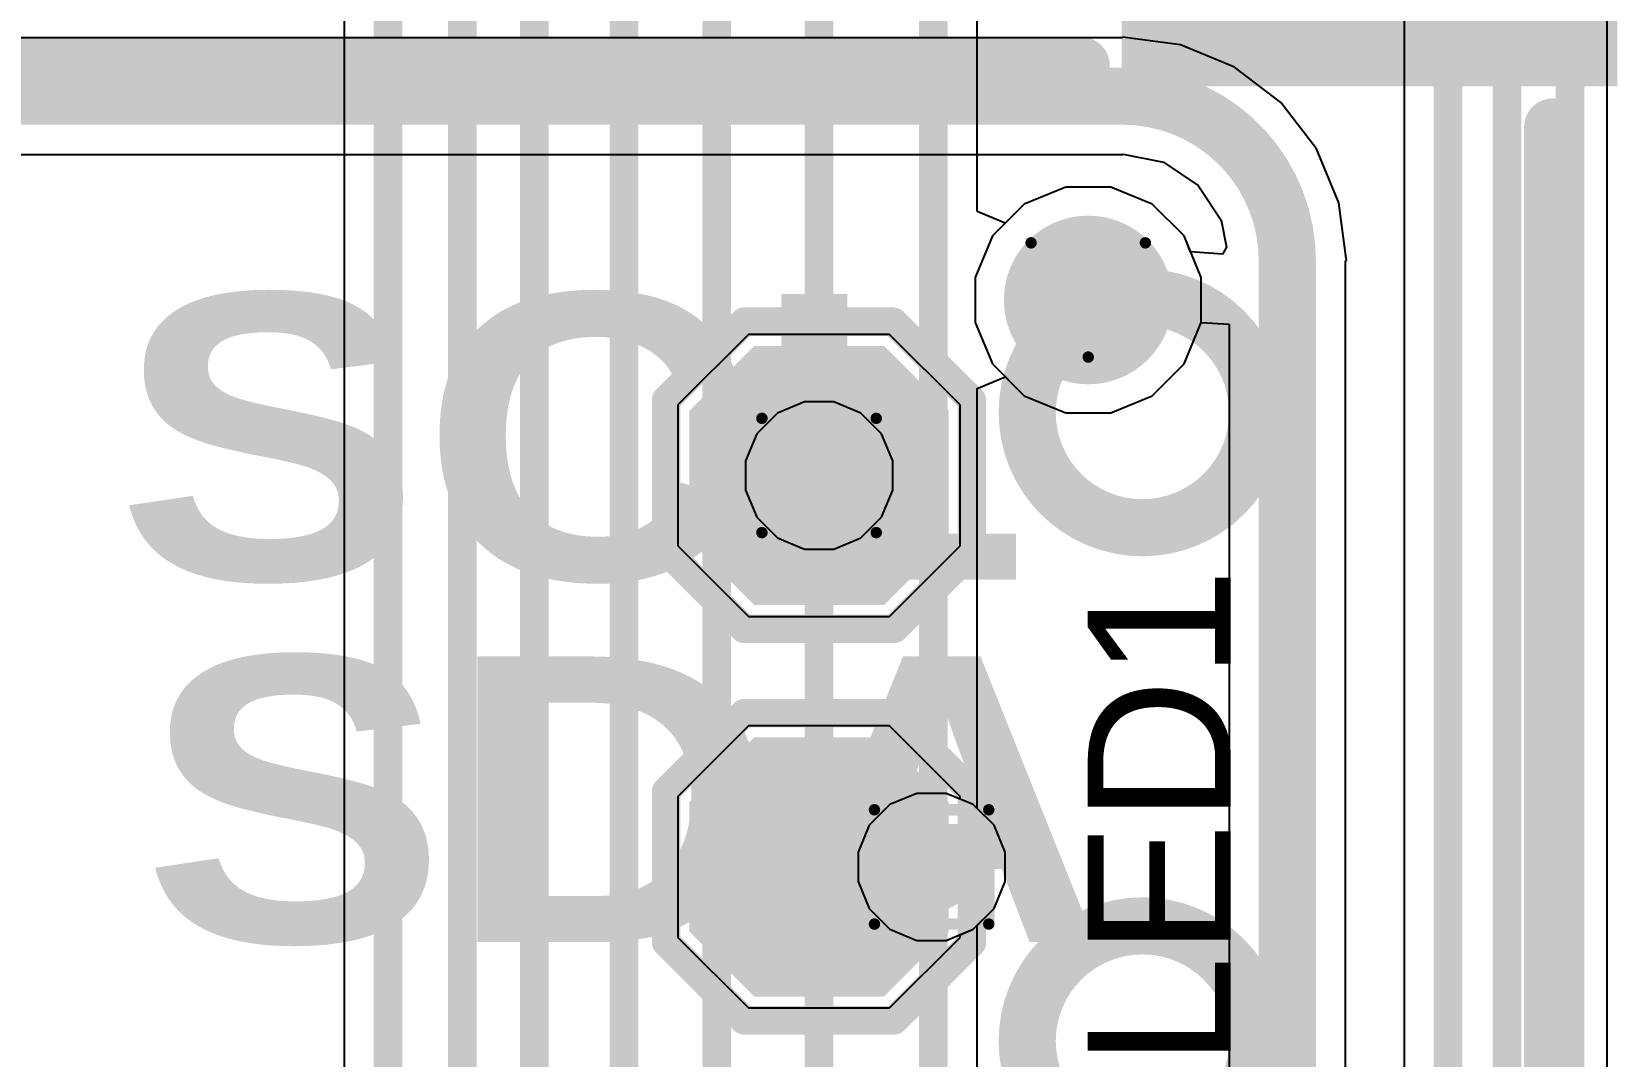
# Model space of a CAD drawing. Header units: inches. Extents: x -12 to 5355, y -7 to 5366.
# Drawn here: x 27.87 to 34.92, y 25.32 to 29.88 of the extents above; entities that cross this region are included whole.
import ezdxf

# ---------------------------------------------------------------- set-up
doc = ezdxf.new("R2010")
doc.units = ezdxf.units.IN
for name, color, linetype in [('BOTTOM LAYER', 5, 'Continuous'), ('Bottom Overlay', 54, 'Continuous'), ('Bottom Paste', 16, 'Continuous'), ('Bottom Solder', 6, 'Continuous'), ('Drill Drawing', 1, 'Continuous'), ('GROUND1', 16, 'Continuous'), ('GROUND2', 156, 'Continuous'), ('Multi-Layer', 9, 'Continuous'), ('Pad Holes', 156, 'Continuous'), ('POWER', 76, 'Continuous'), ('SIGNAL', 90, 'Continuous'), ('TOP LAYER', 1, 'Continuous'), ('Top Overlay', 2, 'Continuous'), ('Top Paste', 8, 'Continuous'), ('Top Solder', 216, 'Continuous'), ('Via Holes', 16, 'Continuous')]:
    doc.layers.add(name, color=color, linetype=linetype)
doc.styles.add('Arial', font='', dxfattribs={"height": 0.2})
doc.styles.add('Arial Black_Bold', font='', dxfattribs={"height": 0.2})
doc.styles.get('Arial').set_extended_font_data('Arial')
doc.styles.get('Arial Black_Bold').set_extended_font_data('Arial Black', bold=True)

# ---------------------------------------------------------------- blocks, each defined once
blk = doc.blocks.new('T____________0_5___7')
at = {"layer": 'TOP LAYER'}
blk.add_hatch(color=1, dxfattribs=at).paths.add_polyline_path([(0.25, 0.5), (-0.25, 0.5), (-0.5, 0.25), (-0.5, -0.25), (-0.25, -0.5), (0.25, -0.5), (0.5, -0.25), (0.5, 0.25)])
at = {"layer": 'Top Paste'}
blk.add_hatch(color=8, dxfattribs=at).paths.add_polyline_path([(0.25, 0.5), (-0.25, 0.5), (-0.5, 0.25), (-0.5, -0.25), (-0.25, -0.5), (0.25, -0.5), (0.5, -0.25), (0.5, 0.25)])
at = {"layer": 'Top Solder'}
blk.add_hatch(color=216, dxfattribs=at).paths.add_polyline_path([(0.2881, 0.5762), (-0.2881, 0.5762), (-0.5762, 0.2881), (-0.5762, -0.2881), (-0.2881, -0.5762), (0.2881, -0.5762), (0.5762, -0.2881), (0.5762, 0.2881)])
at = {"layer": 'Top Overlay'}
for points in [[(-0.3355, 0.6795, 0.127, 0.127, 0), (-0.6819, 0.3332, 0.127, 0.127, 0)], [(-0.3355, 0.6795, 0.127, 0.127, 0), (0.3365, 0.6795, 0.127, 0.127, 0)], [(0.3365, 0.6795, 0.127, 0.127, 0), (0.6836, 0.3324, 0.127, 0.127, 0)], [(-0.6819, 0.3332, 0.127, 0.127, 0), (-0.6819, -0.3341, 0.127, 0.127, 0)], [(0.6836, 0.3324, 0.127, 0.127, 0), (0.6836, -0.3298, 0.127, 0.127, 0)], [(-0.6819, -0.3341, 0.127, 0.127, 0), (-0.3374, -0.6786, 0.127, 0.127, 0)], [(0.6836, -0.3298, 0.127, 0.127, 0), (0.3349, -0.6786, 0.127, 0.127, 0)], [(-0.3374, -0.6786, 0.127, 0.127, 0), (0.3349, -0.6786, 0.127, 0.127, 0)]]:
    blk.add_lwpolyline(points, format="xyseb", dxfattribs=at)
for points in [[(-0.3673, 0.6795, 0.0635, 0.0635, 1), (-0.3038, 0.6795, 0.0635, 0.0635, 1)], [(-0.3673, 0.6795, 0.0635, 0.0635, 1), (-0.3038, 0.6795, 0.0635, 0.0635, 1)], [(0.3047, 0.6795, 0.0635, 0.0635, 1), (0.3682, 0.6795, 0.0635, 0.0635, 1)], [(0.3047, 0.6795, 0.0635, 0.0635, 1), (0.3682, 0.6795, 0.0635, 0.0635, 1)], [(-0.7136, 0.3332, 0.0635, 0.0635, 1), (-0.6501, 0.3332, 0.0635, 0.0635, 1)], [(-0.7136, 0.3332, 0.0635, 0.0635, 1), (-0.6501, 0.3332, 0.0635, 0.0635, 1)], [(0.6519, 0.3324, 0.0635, 0.0635, 1), (0.7154, 0.3324, 0.0635, 0.0635, 1)], [(0.6519, 0.3324, 0.0635, 0.0635, 1), (0.7154, 0.3324, 0.0635, 0.0635, 1)], [(-0.7136, -0.3341, 0.0635, 0.0635, 1), (-0.6501, -0.3341, 0.0635, 0.0635, 1)], [(-0.7136, -0.3341, 0.0635, 0.0635, 1), (-0.6501, -0.3341, 0.0635, 0.0635, 1)], [(0.6519, -0.3298, 0.0635, 0.0635, 1), (0.7154, -0.3298, 0.0635, 0.0635, 1)], [(0.6519, -0.3298, 0.0635, 0.0635, 1), (0.7154, -0.3298, 0.0635, 0.0635, 1)], [(-0.3691, -0.6786, 0.0635, 0.0635, 1), (-0.3056, -0.6786, 0.0635, 0.0635, 1)], [(-0.3691, -0.6786, 0.0635, 0.0635, 1), (-0.3056, -0.6786, 0.0635, 0.0635, 1)], [(0.3031, -0.6786, 0.0635, 0.0635, 1), (0.3666, -0.6786, 0.0635, 0.0635, 1)], [(0.3031, -0.6786, 0.0635, 0.0635, 1), (0.3666, -0.6786, 0.0635, 0.0635, 1)]]:
    blk.add_lwpolyline(points, format="xyseb", close=True, dxfattribs=at)
blk = doc.blocks.new('T____________0_5___8')
at = {"layer": 'TOP LAYER'}
blk.add_hatch(color=1, dxfattribs=at).paths.add_polyline_path([(0.25, 0.5), (-0.25, 0.5), (-0.5, 0.25), (-0.5, -0.25), (-0.25, -0.5), (0.25, -0.5), (0.5, -0.25), (0.5, 0.25)])
at = {"layer": 'Top Paste'}
blk.add_hatch(color=8, dxfattribs=at).paths.add_polyline_path([(0.25, 0.5), (-0.25, 0.5), (-0.5, 0.25), (-0.5, -0.25), (-0.25, -0.5), (0.25, -0.5), (0.5, -0.25), (0.5, 0.25)])
at = {"layer": 'Top Solder'}
blk.add_hatch(color=216, dxfattribs=at).paths.add_polyline_path([(0.2881, 0.5762), (-0.2881, 0.5762), (-0.5762, 0.2881), (-0.5762, -0.2881), (-0.2881, -0.5762), (0.2881, -0.5762), (0.5762, -0.2881), (0.5762, 0.2881)])
at = {"layer": 'Top Overlay'}
for points in [[(-0.3355, 0.6795, 0.127, 0.127, 0), (-0.6819, 0.3332, 0.127, 0.127, 0)], [(-0.3355, 0.6795, 0.127, 0.127, 0), (0.3365, 0.6795, 0.127, 0.127, 0)], [(0.3365, 0.6795, 0.127, 0.127, 0), (0.6836, 0.3324, 0.127, 0.127, 0)], [(-0.6819, 0.3332, 0.127, 0.127, 0), (-0.6819, -0.3341, 0.127, 0.127, 0)], [(0.6836, 0.3324, 0.127, 0.127, 0), (0.6836, -0.3298, 0.127, 0.127, 0)], [(-0.6819, -0.3341, 0.127, 0.127, 0), (-0.3374, -0.6786, 0.127, 0.127, 0)], [(0.6836, -0.3298, 0.127, 0.127, 0), (0.3349, -0.6786, 0.127, 0.127, 0)], [(-0.3374, -0.6786, 0.127, 0.127, 0), (0.3349, -0.6786, 0.127, 0.127, 0)]]:
    blk.add_lwpolyline(points, format="xyseb", dxfattribs=at)
for points in [[(-0.3673, 0.6795, 0.0635, 0.0635, 1), (-0.3038, 0.6795, 0.0635, 0.0635, 1)], [(-0.3673, 0.6795, 0.0635, 0.0635, 1), (-0.3038, 0.6795, 0.0635, 0.0635, 1)], [(0.3047, 0.6795, 0.0635, 0.0635, 1), (0.3682, 0.6795, 0.0635, 0.0635, 1)], [(0.3047, 0.6795, 0.0635, 0.0635, 1), (0.3682, 0.6795, 0.0635, 0.0635, 1)], [(-0.7136, 0.3332, 0.0635, 0.0635, 1), (-0.6501, 0.3332, 0.0635, 0.0635, 1)], [(-0.7136, 0.3332, 0.0635, 0.0635, 1), (-0.6501, 0.3332, 0.0635, 0.0635, 1)], [(0.6519, 0.3324, 0.0635, 0.0635, 1), (0.7154, 0.3324, 0.0635, 0.0635, 1)], [(0.6519, 0.3324, 0.0635, 0.0635, 1), (0.7154, 0.3324, 0.0635, 0.0635, 1)], [(-0.7136, -0.3341, 0.0635, 0.0635, 1), (-0.6501, -0.3341, 0.0635, 0.0635, 1)], [(-0.7136, -0.3341, 0.0635, 0.0635, 1), (-0.6501, -0.3341, 0.0635, 0.0635, 1)], [(0.6519, -0.3298, 0.0635, 0.0635, 1), (0.7154, -0.3298, 0.0635, 0.0635, 1)], [(0.6519, -0.3298, 0.0635, 0.0635, 1), (0.7154, -0.3298, 0.0635, 0.0635, 1)], [(-0.3691, -0.6786, 0.0635, 0.0635, 1), (-0.3056, -0.6786, 0.0635, 0.0635, 1)], [(-0.3691, -0.6786, 0.0635, 0.0635, 1), (-0.3056, -0.6786, 0.0635, 0.0635, 1)], [(0.3031, -0.6786, 0.0635, 0.0635, 1), (0.3666, -0.6786, 0.0635, 0.0635, 1)], [(0.3031, -0.6786, 0.0635, 0.0635, 1), (0.3666, -0.6786, 0.0635, 0.0635, 1)]]:
    blk.add_lwpolyline(points, format="xyseb", close=True, dxfattribs=at)
blk = doc.blocks.new('XUNPU_SMN_303_B_54')
at = {"layer": 'BOTTOM LAYER'}
blk.add_hatch(color=5, dxfattribs=at).paths.add_polyline_path([(-7.62, 7.62), (-6.62, 7.62), (-6.62, 5.52), (-7.62, 5.52)])
h = blk.add_hatch(color=5, dxfattribs=at)
edge = h.paths.add_edge_path()
edge.add_arc((-5.6199, 5.3201), 0.375, 0, 360)
at = {"layer": 'Bottom Paste'}
blk.add_hatch(color=16, dxfattribs=at).paths.add_polyline_path([(-7.62, 7.62), (-6.62, 7.62), (-6.62, 5.52), (-7.62, 5.52)])
at = {"layer": 'Bottom Solder'}
blk.add_hatch(color=6, dxfattribs=at).paths.add_polyline_path([(-7.6708, 7.6708), (-6.5692, 7.6708), (-6.5692, 5.4692), (-7.6708, 5.4692)])
at = {"layer": 'GROUND1'}
h = blk.add_hatch(color=16, dxfattribs=at)
edge = h.paths.add_edge_path()
edge.add_arc((-5.6199, 5.3201), 0.375, 0, 360)
at = {"layer": 'GROUND2'}
h = blk.add_hatch(color=156, dxfattribs=at)
edge = h.paths.add_edge_path()
edge.add_arc((-5.6199, 5.3201), 0.375, 0, 360)
at = {"layer": 'Multi-Layer'}
h = blk.add_hatch(color=9, dxfattribs=at)
edge = h.paths.add_edge_path()
edge.add_arc((-5.6199, 5.3201), 0.375, 0, 360)
at = {"layer": 'Pad Holes'}
h = blk.add_hatch(color=7, dxfattribs=at)
edge = h.paths.add_edge_path()
edge.add_arc((-5.6199, 5.3201), 0.375, 0, 360)
at = {"layer": 'POWER'}
h = blk.add_hatch(color=76, dxfattribs=at)
edge = h.paths.add_edge_path()
edge.add_arc((-5.6199, 5.3201), 0.375, 0, 360)
at = {"layer": 'SIGNAL'}
h = blk.add_hatch(color=90, dxfattribs=at)
edge = h.paths.add_edge_path()
edge.add_arc((-5.6199, 5.3201), 0.375, 0, 360)
at = {"layer": 'TOP LAYER'}
h = blk.add_hatch(color=1, dxfattribs=at)
edge = h.paths.add_edge_path()
edge.add_arc((-5.6199, 5.3201), 0.375, 0, 360)
at = {"layer": 'Bottom Overlay'}
for points in [[(5.1487, 7.3839, 0.254, 0.254, 0), (-6.389, 7.3839, 0.254, 0.254, 0)], [(-6.6621, -4.1489, 0.254, 0.254, 0), (-6.6621, 5.2888, 0.254, 0.254, 0)]]:
    blk.add_lwpolyline(points, format="xyseb", dxfattribs=at)
for points in [[(-6.4525, 7.3839, 0.127, 0.127, 1), (-6.3255, 7.3839, 0.127, 0.127, 1)], [(-4.6072, 5.5609, 0.254, 0.254, 1), (-5.6313, 5.5609, 0.254, 0.254, 1)], [(-1.8132, 5.5609, 0.254, 0.254, 1), (-2.8373, 5.5609, 0.254, 0.254, 1)], [(-5.6948, 5.5609, 0.127, 0.127, 1), (-5.5678, 5.5609, 0.127, 0.127, 1)], [(-4.6707, 5.5609, 0.127, 0.127, 1), (-4.5437, 5.5609, 0.127, 0.127, 1)], [(-2.9008, 5.5609, 0.127, 0.127, 1), (-2.7738, 5.5609, 0.127, 0.127, 1)], [(-6.7256, 5.2888, 0.127, 0.127, 1), (-6.5986, 5.2888, 0.127, 0.127, 1)]]:
    blk.add_lwpolyline(points, format="xyseb", close=True, dxfattribs=at)

msp = doc.modelspace()

# ---------------------------------------------------------------- hatches: boundary and pattern name
at = {"layer": 'BOTTOM LAYER'}
h = msp.add_hatch(color=5, dxfattribs=at)
edge = h.paths.add_edge_path()
edge.add_arc((31.369, 27.9025), 0.2, 0, 360)
h = msp.add_hatch(color=5, dxfattribs=at)
edge = h.paths.add_edge_path()
edge.add_arc((31.869, 26.1621), 0.2, 0, 360)
at = {"layer": 'GROUND1'}
h = msp.add_hatch(color=16, dxfattribs=at)
edge = h.paths.add_edge_path()
edge.add_arc((31.369, 27.9025), 0.2, 0, 360)
h = msp.add_hatch(color=16, dxfattribs=at)
edge = h.paths.add_edge_path()
edge.add_arc((31.869, 26.1621), 0.2, 0, 360)
at = {"layer": 'GROUND2'}
h = msp.add_hatch(color=156, dxfattribs=at)
edge = h.paths.add_edge_path()
edge.add_arc((31.369, 27.9025), 0.2, 0, 360)
h = msp.add_hatch(color=156, dxfattribs=at)
edge = h.paths.add_edge_path()
edge.add_arc((31.869, 26.1621), 0.2, 0, 360)
at = {"layer": 'POWER'}
h = msp.add_hatch(color=76, dxfattribs=at)
edge = h.paths.add_edge_path()
edge.add_arc((31.369, 27.9025), 0.2, 0, 360)
h = msp.add_hatch(color=76, dxfattribs=at)
edge = h.paths.add_edge_path()
edge.add_arc((31.869, 26.1621), 0.2, 0, 360)
at = {"layer": 'SIGNAL'}
h = msp.add_hatch(color=90, dxfattribs=at)
edge = h.paths.add_edge_path()
edge.add_arc((31.369, 27.9025), 0.2, 0, 360)
h = msp.add_hatch(color=90, dxfattribs=at)
edge = h.paths.add_edge_path()
edge.add_arc((31.869, 26.1621), 0.2, 0, 360)
at = {"layer": 'TOP LAYER'}
h = msp.add_hatch(color=1, dxfattribs=at)
edge = h.paths.add_edge_path()
edge.add_arc((31.369, 27.9025), 0.2, 0, 360)
h = msp.add_hatch(color=1, dxfattribs=at)
edge = h.paths.add_edge_path()
edge.add_arc((31.869, 26.1621), 0.2, 0, 360)
at = {"layer": 'Via Holes'}
h = msp.add_hatch(color=7, dxfattribs=at)
edge = h.paths.add_edge_path()
edge.add_arc((31.369, 27.9025), 0.1, 0, 360)
h = msp.add_hatch(color=7, dxfattribs=at)
edge = h.paths.add_edge_path()
edge.add_arc((31.869, 26.1621), 0.1, 0, 360)

# ---------------------------------------------------------------- linework, layer by layer
at = {"layer": 'BOTTOM LAYER'}
for p, q in [((34.8692, 51.6138), (34.8692, 0.259)), ((32.465, 29.1848), (32.2805, 29.1084)), ((32.6647, 29.1848), (32.465, 29.1848)), ((32.8492, 29.1084), (32.6647, 29.1848)), ((32.2805, 29.1084), (32.1393, 28.9672)), ((32.9904, 28.9672), (32.8492, 29.1084)), ((32.1393, 28.9672), (32.0629, 28.7827)), ((33.0669, 28.7827), (32.9904, 28.9672)), ((32.0629, 28.7827), (32.0629, 28.5829)), ((33.0669, 28.5829), (33.0669, 28.7827)), ((32.0629, 28.5829), (32.1393, 28.3984)), ((32.9904, 28.3984), (33.0669, 28.5829)), ((32.1393, 28.3984), (32.2805, 28.2572)), ((32.8492, 28.2572), (32.9904, 28.3984)), ((32.2805, 28.2572), (32.465, 28.1808)), ((32.6647, 28.1808), (32.8492, 28.2572)), ((31.304, 28.2295), (31.1838, 28.1797)), ((31.434, 28.2295), (31.304, 28.2295)), ((31.5542, 28.1797), (31.434, 28.2295)), ((32.465, 28.1808), (32.6647, 28.1808)), ((31.1838, 28.1797), (31.0918, 28.0877)), ((31.6462, 28.0877), (31.5542, 28.1797)), ((31.0918, 28.0877), (31.042, 27.9675)), ((31.696, 27.9675), (31.6462, 28.0877)), ((31.042, 27.9675), (31.042, 27.8374)), ((31.696, 27.8374), (31.696, 27.9675)), ((31.042, 27.8374), (31.0918, 27.7172)), ((31.6462, 27.7172), (31.696, 27.8374)), ((31.0918, 27.7172), (31.1838, 27.6253)), ((31.5542, 27.6253), (31.6462, 27.7172)), ((31.1838, 27.6253), (31.304, 27.5755)), ((31.434, 27.5755), (31.5542, 27.6253)), ((31.304, 27.5755), (31.434, 27.5755)), ((31.6838, 26.4394), (31.5918, 26.3474)), ((31.804, 26.4891), (31.6838, 26.4394)), ((31.934, 26.4891), (31.804, 26.4891)), ((32.0542, 26.4394), (31.934, 26.4891)), ((32.1462, 26.3474), (32.0542, 26.4394)), ((31.5918, 26.3474), (31.542, 26.2272)), ((32.196, 26.2272), (32.1462, 26.3474)), ((31.542, 26.2272), (31.542, 26.0971)), ((32.196, 26.0971), (32.196, 26.2272)), ((31.542, 26.0971), (31.5918, 25.9769)), ((32.1462, 25.9769), (32.196, 26.0971)), ((31.5918, 25.9769), (31.6838, 25.8849)), ((32.0542, 25.8849), (32.1462, 25.9769)), ((31.6838, 25.8849), (31.804, 25.8351)), ((31.934, 25.8351), (32.0542, 25.8849)), ((31.804, 25.8351), (31.934, 25.8351))]:
    msp.add_line(p, q, dxfattribs=at)
at = {"layer": 'Drill Drawing'}
for points in [[(32.3109, 28.9368, 0.0508, 0.0508, 0), (32.8189, 28.9368, 0.0508, 0.0508, 0)], [(32.3109, 28.9368, 0.0508, 0.0508, 0), (32.5649, 28.4288, 0.0508, 0.0508, 0)], [(32.5649, 28.4288, 0.0508, 0.0508, 0), (32.8189, 28.9368, 0.0508, 0.0508, 0)], [(31.115, 28.1565, 0.0508, 0.0508, 0), (31.623, 28.1565, 0.0508, 0.0508, 0)], [(31.115, 27.6485, 0.0508, 0.0508, 0), (31.115, 28.1565, 0.0508, 0.0508, 0)], [(31.623, 27.6485, 0.0508, 0.0508, 0), (31.623, 28.1565, 0.0508, 0.0508, 0)], [(31.115, 27.6485, 0.0508, 0.0508, 0), (31.623, 27.6485, 0.0508, 0.0508, 0)], [(31.615, 26.4161, 0.0508, 0.0508, 0), (32.123, 26.4161, 0.0508, 0.0508, 0)], [(31.615, 25.9081, 0.0508, 0.0508, 0), (31.615, 26.4161, 0.0508, 0.0508, 0)], [(32.123, 25.9081, 0.0508, 0.0508, 0), (32.123, 26.4161, 0.0508, 0.0508, 0)], [(31.615, 25.9081, 0.0508, 0.0508, 0), (32.123, 25.9081, 0.0508, 0.0508, 0)]]:
    msp.add_lwpolyline(points, format="xyseb", dxfattribs=at)
for points in [[(32.2982, 28.9368, 0.0254, 0.0254, 1), (32.3236, 28.9368, 0.0254, 0.0254, 1)], [(32.2982, 28.9368, 0.0254, 0.0254, 1), (32.3236, 28.9368, 0.0254, 0.0254, 1)], [(32.8062, 28.9368, 0.0254, 0.0254, 1), (32.8316, 28.9368, 0.0254, 0.0254, 1)], [(32.8062, 28.9368, 0.0254, 0.0254, 1), (32.8316, 28.9368, 0.0254, 0.0254, 1)], [(32.5522, 28.4288, 0.0254, 0.0254, 1), (32.5776, 28.4288, 0.0254, 0.0254, 1)], [(32.5522, 28.4288, 0.0254, 0.0254, 1), (32.5776, 28.4288, 0.0254, 0.0254, 1)], [(31.1023, 28.1565, 0.0254, 0.0254, 1), (31.1277, 28.1565, 0.0254, 0.0254, 1)], [(31.1023, 28.1565, 0.0254, 0.0254, 1), (31.1277, 28.1565, 0.0254, 0.0254, 1)], [(31.6103, 28.1565, 0.0254, 0.0254, 1), (31.6357, 28.1565, 0.0254, 0.0254, 1)], [(31.6103, 28.1565, 0.0254, 0.0254, 1), (31.6357, 28.1565, 0.0254, 0.0254, 1)], [(31.1023, 27.6485, 0.0254, 0.0254, 1), (31.1277, 27.6485, 0.0254, 0.0254, 1)], [(31.1023, 27.6485, 0.0254, 0.0254, 1), (31.1277, 27.6485, 0.0254, 0.0254, 1)], [(31.6103, 27.6485, 0.0254, 0.0254, 1), (31.6357, 27.6485, 0.0254, 0.0254, 1)], [(31.6103, 27.6485, 0.0254, 0.0254, 1), (31.6357, 27.6485, 0.0254, 0.0254, 1)], [(31.6023, 26.4161, 0.0254, 0.0254, 1), (31.6277, 26.4161, 0.0254, 0.0254, 1)], [(31.6023, 26.4161, 0.0254, 0.0254, 1), (31.6277, 26.4161, 0.0254, 0.0254, 1)], [(32.1103, 26.4161, 0.0254, 0.0254, 1), (32.1357, 26.4161, 0.0254, 0.0254, 1)], [(32.1103, 26.4161, 0.0254, 0.0254, 1), (32.1357, 26.4161, 0.0254, 0.0254, 1)], [(31.6023, 25.9081, 0.0254, 0.0254, 1), (31.6277, 25.9081, 0.0254, 0.0254, 1)], [(31.6023, 25.9081, 0.0254, 0.0254, 1), (31.6277, 25.9081, 0.0254, 0.0254, 1)], [(32.1103, 25.9081, 0.0254, 0.0254, 1), (32.1357, 25.9081, 0.0254, 0.0254, 1)], [(32.1103, 25.9081, 0.0254, 0.0254, 1), (32.1357, 25.9081, 0.0254, 0.0254, 1)]]:
    msp.add_lwpolyline(points, format="xyseb", close=True, dxfattribs=at)
at = {"layer": 'GROUND1'}
for p, q in [((34.8692, 51.6138), (34.8692, 0.259)), ((32.465, 29.1848), (32.2805, 29.1084)), ((32.6647, 29.1848), (32.465, 29.1848)), ((32.8492, 29.1084), (32.6647, 29.1848)), ((32.2805, 29.1084), (32.1393, 28.9672)), ((32.9904, 28.9672), (32.8492, 29.1084)), ((32.1393, 28.9672), (32.0629, 28.7827)), ((33.0669, 28.7827), (32.9904, 28.9672)), ((32.0629, 28.7827), (32.0629, 28.5829)), ((33.0669, 28.5829), (33.0669, 28.7827)), ((32.0629, 28.5829), (32.1393, 28.3984)), ((32.9904, 28.3984), (33.0669, 28.5829)), ((32.1393, 28.3984), (32.2805, 28.2572)), ((32.8492, 28.2572), (32.9904, 28.3984)), ((32.2805, 28.2572), (32.465, 28.1808)), ((32.6647, 28.1808), (32.8492, 28.2572)), ((31.304, 28.2295), (31.1838, 28.1797)), ((31.434, 28.2295), (31.304, 28.2295)), ((31.5542, 28.1797), (31.434, 28.2295)), ((32.465, 28.1808), (32.6647, 28.1808)), ((31.1838, 28.1797), (31.0918, 28.0877)), ((31.6462, 28.0877), (31.5542, 28.1797)), ((31.0918, 28.0877), (31.042, 27.9675)), ((31.696, 27.9675), (31.6462, 28.0877)), ((31.042, 27.9675), (31.042, 27.8374)), ((31.696, 27.8374), (31.696, 27.9675)), ((31.042, 27.8374), (31.0918, 27.7172)), ((31.6462, 27.7172), (31.696, 27.8374)), ((31.0918, 27.7172), (31.1838, 27.6253)), ((31.5542, 27.6253), (31.6462, 27.7172)), ((31.1838, 27.6253), (31.304, 27.5755)), ((31.434, 27.5755), (31.5542, 27.6253)), ((31.304, 27.5755), (31.434, 27.5755)), ((31.6838, 26.4394), (31.5918, 26.3474)), ((31.804, 26.4891), (31.6838, 26.4394)), ((31.934, 26.4891), (31.804, 26.4891)), ((32.0542, 26.4394), (31.934, 26.4891)), ((32.1462, 26.3474), (32.0542, 26.4394)), ((31.5918, 26.3474), (31.542, 26.2272)), ((32.196, 26.2272), (32.1462, 26.3474)), ((31.542, 26.2272), (31.542, 26.0971)), ((32.196, 26.0971), (32.196, 26.2272)), ((31.542, 26.0971), (31.5918, 25.9769)), ((32.1462, 25.9769), (32.196, 26.0971)), ((31.5918, 25.9769), (31.6838, 25.8849)), ((32.0542, 25.8849), (32.1462, 25.9769)), ((31.6838, 25.8849), (31.804, 25.8351)), ((31.934, 25.8351), (32.0542, 25.8849)), ((31.804, 25.8351), (31.934, 25.8351))]:
    msp.add_line(p, q, dxfattribs=at)
at = {"layer": 'GROUND2'}
for p, q in [((34.8692, 51.6189), (34.8692, 0.259)), ((32.465, 29.1848), (32.2805, 29.1084)), ((32.6647, 29.1848), (32.465, 29.1848)), ((32.8492, 29.1084), (32.6647, 29.1848)), ((32.2805, 29.1084), (32.1393, 28.9672)), ((32.9904, 28.9672), (32.8492, 29.1084)), ((32.1393, 28.9672), (32.0629, 28.7827)), ((33.0669, 28.7827), (32.9904, 28.9672)), ((32.0629, 28.7827), (32.0629, 28.5829)), ((33.0669, 28.5829), (33.0669, 28.7827)), ((32.0629, 28.5829), (32.1393, 28.3984)), ((32.9904, 28.3984), (33.0669, 28.5829)), ((32.1393, 28.3984), (32.2805, 28.2572)), ((32.8492, 28.2572), (32.9904, 28.3984)), ((32.2805, 28.2572), (32.465, 28.1808)), ((32.6647, 28.1808), (32.8492, 28.2572)), ((31.304, 28.2295), (31.1838, 28.1797)), ((31.434, 28.2295), (31.304, 28.2295)), ((31.5542, 28.1797), (31.434, 28.2295)), ((32.465, 28.1808), (32.6647, 28.1808)), ((31.1838, 28.1797), (31.0918, 28.0877)), ((31.6462, 28.0877), (31.5542, 28.1797)), ((31.0918, 28.0877), (31.042, 27.9675)), ((31.696, 27.9675), (31.6462, 28.0877)), ((31.042, 27.9675), (31.042, 27.8374)), ((31.696, 27.8374), (31.696, 27.9675)), ((31.042, 27.8374), (31.0918, 27.7172)), ((31.6462, 27.7172), (31.696, 27.8374)), ((31.0918, 27.7172), (31.1838, 27.6253)), ((31.5542, 27.6253), (31.6462, 27.7172)), ((31.1838, 27.6253), (31.304, 27.5755)), ((31.434, 27.5755), (31.5542, 27.6253)), ((31.304, 27.5755), (31.434, 27.5755)), ((31.6838, 26.4394), (31.5918, 26.3474)), ((31.804, 26.4891), (31.6838, 26.4394)), ((31.934, 26.4891), (31.804, 26.4891)), ((32.0542, 26.4394), (31.934, 26.4891)), ((32.1462, 26.3474), (32.0542, 26.4394)), ((31.5918, 26.3474), (31.542, 26.2272)), ((32.196, 26.2272), (32.1462, 26.3474)), ((31.542, 26.2272), (31.542, 26.0971)), ((32.196, 26.0971), (32.196, 26.2272)), ((31.542, 26.0971), (31.5918, 25.9769)), ((32.1462, 25.9769), (32.196, 26.0971)), ((31.5918, 25.9769), (31.6838, 25.8849)), ((32.0542, 25.8849), (32.1462, 25.9769)), ((31.6838, 25.8849), (31.804, 25.8351)), ((31.934, 25.8351), (32.0542, 25.8849)), ((31.804, 25.8351), (31.934, 25.8351))]:
    msp.add_line(p, q, dxfattribs=at)
at = {"layer": 'POWER'}
for p, q in [((34.8692, 46.9825), (34.8692, 0.259)), ((32.465, 29.1848), (32.2805, 29.1084)), ((32.6647, 29.1848), (32.465, 29.1848)), ((32.8492, 29.1084), (32.6647, 29.1848)), ((32.2805, 29.1084), (32.1393, 28.9672)), ((32.9904, 28.9672), (32.8492, 29.1084)), ((32.1393, 28.9672), (32.0629, 28.7827)), ((33.0669, 28.7827), (32.9904, 28.9672)), ((32.0629, 28.7827), (32.0629, 28.5829)), ((33.0669, 28.5829), (33.0669, 28.7827)), ((32.0629, 28.5829), (32.1393, 28.3984)), ((32.9904, 28.3984), (33.0669, 28.5829)), ((32.1393, 28.3984), (32.2805, 28.2572)), ((32.8492, 28.2572), (32.9904, 28.3984)), ((32.2805, 28.2572), (32.465, 28.1808)), ((32.6647, 28.1808), (32.8492, 28.2572)), ((31.304, 28.2295), (31.1838, 28.1797)), ((31.434, 28.2295), (31.304, 28.2295)), ((31.5542, 28.1797), (31.434, 28.2295)), ((32.465, 28.1808), (32.6647, 28.1808)), ((31.1838, 28.1797), (31.0918, 28.0877)), ((31.6462, 28.0877), (31.5542, 28.1797)), ((31.0918, 28.0877), (31.042, 27.9675)), ((31.696, 27.9675), (31.6462, 28.0877)), ((31.042, 27.9675), (31.042, 27.8374)), ((31.696, 27.8374), (31.696, 27.9675)), ((31.042, 27.8374), (31.0918, 27.7172)), ((31.6462, 27.7172), (31.696, 27.8374)), ((31.0918, 27.7172), (31.1838, 27.6253)), ((31.5542, 27.6253), (31.6462, 27.7172)), ((31.1838, 27.6253), (31.304, 27.5755)), ((31.434, 27.5755), (31.5542, 27.6253)), ((31.304, 27.5755), (31.434, 27.5755)), ((31.6838, 26.4394), (31.5918, 26.3474)), ((31.804, 26.4891), (31.6838, 26.4394)), ((31.934, 26.4891), (31.804, 26.4891)), ((32.0542, 26.4394), (31.934, 26.4891)), ((32.1462, 26.3474), (32.0542, 26.4394)), ((31.5918, 26.3474), (31.542, 26.2272)), ((32.196, 26.2272), (32.1462, 26.3474)), ((31.542, 26.2272), (31.542, 26.0971)), ((32.196, 26.0971), (32.196, 26.2272)), ((31.542, 26.0971), (31.5918, 25.9769)), ((32.1462, 25.9769), (32.196, 26.0971)), ((31.5918, 25.9769), (31.6838, 25.8849)), ((32.0542, 25.8849), (32.1462, 25.9769)), ((31.6838, 25.8849), (31.804, 25.8351)), ((31.934, 25.8351), (32.0542, 25.8849)), ((31.804, 25.8351), (31.934, 25.8351))]:
    msp.add_line(p, q, dxfattribs=at)
at = {"layer": 'SIGNAL'}
for p, q in [((33.9688, 39.2619), (33.9688, 13.7123)), ((32.0712, 29.0759), (32.0712, 31.3135)), ((29.259, 30.7788), (29.259, 13.5441)), ((32.465, 29.1848), (32.2805, 29.1084)), ((32.6647, 29.1848), (32.465, 29.1848)), ((32.8492, 29.1084), (32.6647, 29.1848)), ((32.2805, 29.1084), (32.1962, 29.0241)), ((32.9904, 28.9672), (32.8492, 29.1084)), ((32.1962, 29.0241), (32.0712, 29.0759)), ((33.0669, 28.7827), (32.9904, 28.9672)), ((33.0669, 28.5829), (33.0669, 28.7827)), ((32.9904, 28.3984), (33.0669, 28.5829)), ((32.8492, 28.2572), (32.9904, 28.3984)), ((32.0712, 28.2897), (32.1962, 28.3415)), ((32.1962, 28.3415), (32.2805, 28.2572)), ((32.0712, 26.4224), (32.0712, 28.2897)), ((32.2805, 28.2572), (32.465, 28.1808)), ((32.6647, 28.1808), (32.8492, 28.2572)), ((32.465, 28.1808), (32.6647, 28.1808)), ((32.1462, 26.3474), (32.0712, 26.4224)), ((32.196, 26.2272), (32.1462, 26.3474)), ((32.196, 26.0971), (32.196, 26.2272)), ((32.1462, 25.9769), (32.196, 26.0971)), ((32.0712, 25.9019), (32.1462, 25.9769)), ((32.0712, 20.576), (32.0712, 25.9019))]:
    msp.add_line(p, q, dxfattribs=at)
for points in [[(34.7055, 6.3535, 0.127, 0.127, 0), (34.7055, 46.4721, 0.127, 0.127, 0)], [(34.4261, 6.5657, 0.127, 0.127, 0), (34.4261, 45.9804, 0.127, 0.127, 0)], [(29.4533, 13.5441, 0.127, 0.127, 0), (29.4533, 39.2606, 0.127, 0.127, 0)], [(34.163, 7.0208, 0.127, 0.127, 0), (34.163, 39.2619, 0.127, 0.127, 0)], [(29.7835, 13.1465, 0.127, 0.127, 0), (29.7835, 38.2717, 0.127, 0.127, 0)], [(30.1039, 12.6, 0.127, 0.127, 0), (30.1039, 37.6256, 0.127, 0.127, 0)], [(30.5025, 12.2048, 0.127, 0.127, 0), (30.5025, 35.9901, 0.127, 0.127, 0)], [(30.9143, 10.3394, 0.127, 0.127, 0), (30.9143, 35.7632, 0.127, 0.127, 0)], [(31.369, 9.9206, 0.127, 0.127, 0), (31.369, 32.004, 0.127, 0.127, 0)], [(31.877, 9.652, 0.127, 0.127, 0), (31.877, 31.5817, 0.127, 0.127, 0)]]:
    msp.add_lwpolyline(points, format="xyseb", dxfattribs=at)
at = {"layer": 'TOP LAYER'}
for p, q in [((34.8692, 51.6138), (34.8692, 0.259)), ((32.7173, 29.8478), (18.9192, 29.8478)), ((32.9748, 29.8175), (32.7173, 29.8514)), ((32.7173, 29.8514), (32.7173, 29.8478)), ((33.2147, 29.7181), (32.9748, 29.8175)), ((33.4207, 29.56), (33.2147, 29.7181)), ((33.5788, 29.354), (33.4207, 29.56)), ((12.4241, 29.3299), (32.7173, 29.3299)), ((32.7173, 29.3299), (32.7208, 29.3306)), ((32.7208, 29.3306), (32.899, 29.2952)), ((33.6781, 29.1141), (33.5788, 29.354)), ((32.899, 29.2952), (33.0529, 29.1923)), ((32.465, 29.1848), (32.2805, 29.1084)), ((32.6647, 29.1848), (32.465, 29.1848)), ((32.8492, 29.1084), (32.6647, 29.1848)), ((33.0529, 29.1923), (33.1558, 29.0383)), ((32.2805, 29.1084), (32.1393, 28.9672)), ((32.9904, 28.9672), (32.8492, 29.1084)), ((33.712, 28.8567), (33.6781, 29.1141)), ((33.1558, 29.0383), (33.1799, 28.9173)), ((32.1393, 28.9672), (32.0629, 28.7827)), ((33.0196, 28.8969), (32.9904, 28.9672)), ((33.1614, 28.8864), (33.0196, 28.8969)), ((33.1799, 28.9173), (33.1614, 28.8864)), ((33.7085, 24.6196), (33.7085, 28.8567)), ((33.7085, 28.8567), (33.712, 28.8567)), ((32.0629, 28.7827), (32.0629, 28.5829)), ((32.0629, 28.5829), (32.1393, 28.3984)), ((32.9904, 28.3984), (33.0669, 28.5829)), ((33.0669, 28.5829), (33.1905, 28.5749)), ((33.1905, 28.5749), (33.1905, 24.6196)), ((31.0555, 28.5295), (30.742, 28.216)), ((31.6825, 28.5295), (31.0555, 28.5295)), ((31.996, 28.216), (31.6825, 28.5295)), ((32.1393, 28.3984), (32.2805, 28.2572)), ((32.8492, 28.2572), (32.9904, 28.3984)), ((32.2805, 28.2572), (32.465, 28.1808)), ((32.6647, 28.1808), (32.8492, 28.2572)), ((30.742, 28.216), (30.742, 27.589)), ((31.996, 27.589), (31.996, 28.216)), ((32.465, 28.1808), (32.6647, 28.1808)), ((30.742, 27.589), (31.0555, 27.2755)), ((31.6825, 27.2755), (31.996, 27.589)), ((31.0555, 27.2755), (31.6825, 27.2755)), ((31.0555, 26.7891), (30.742, 26.4756)), ((31.6825, 26.7891), (31.0555, 26.7891)), ((31.996, 26.4756), (31.6825, 26.7891)), ((30.742, 26.4756), (30.742, 25.8486)), ((31.996, 26.4635), (31.996, 26.4756)), ((32.0542, 26.4394), (31.996, 26.4635)), ((32.1462, 26.3474), (32.0542, 26.4394)), ((32.196, 26.2272), (32.1462, 26.3474)), ((32.196, 26.0971), (32.196, 26.2272)), ((32.1462, 25.9769), (32.196, 26.0971)), ((32.0542, 25.8849), (32.1462, 25.9769)), ((31.996, 25.8608), (32.0542, 25.8849)), ((31.996, 25.8486), (31.996, 25.8608)), ((30.742, 25.8486), (31.0555, 25.5351)), ((31.6825, 25.5351), (31.996, 25.8486)), ((31.0555, 25.5351), (31.6825, 25.5351))]:
    msp.add_line(p, q, dxfattribs=at)
for points in [[(12.4241, 29.5889, 0.254, 0.254, 0), (32.7173, 29.5889, 0.254, 0.254, 0)], [(32.7173, 29.5889, 0.254, 0.254, -0.414214), (33.4495, 28.8567, 0.254, 0.254, 0)], [(33.4495, 24.0721, 0.254, 0.254, 0), (33.4495, 28.8567, 0.254, 0.254, 0)]]:
    msp.add_lwpolyline(points, format="xyseb", dxfattribs=at)
for points in [[(32.6538, 29.5889, 0.127, 0.127, 1), (32.7808, 29.5889, 0.127, 0.127, 1)], [(32.6538, 29.5889, 0.127, 0.127, 1), (32.7808, 29.5889, 0.127, 0.127, 1)], [(33.386, 28.8567, 0.127, 0.127, 1), (33.513, 28.8567, 0.127, 0.127, 1)], [(33.386, 28.8567, 0.127, 0.127, 1), (33.513, 28.8567, 0.127, 0.127, 1)]]:
    msp.add_lwpolyline(points, format="xyseb", close=True, dxfattribs=at)

# ---------------------------------------------------------------- block references
for name, p, rotation in [('XUNPU_SMN_303_B_54', (27.2448, 23.0629), 270), ('T____________0_5___7', (31.369, 27.9025), 90), ('T____________0_5___8', (31.369, 26.1621), 90)]:
    msp.add_blockref(name, p, dxfattribs=dict(rotation=rotation))

# ---------------------------------------------------------------- texts
at = {"layer": 'Top Overlay', "style": 'Arial Black_Bold'}
for s, p in [('SCL', (28.2448, 27.439)), ('SDA', (28.3603, 25.8278))]:
    msp.add_text(s, height=1.27, dxfattribs=at).set_placement(p)
at = {"layer": 'Top Overlay', "style": 'Arial'}
msp.add_text('LED1', height=0.635, rotation=90, dxfattribs=at).set_placement((33.1978, 25.273))

doc.saveas('drawing.dxf')
